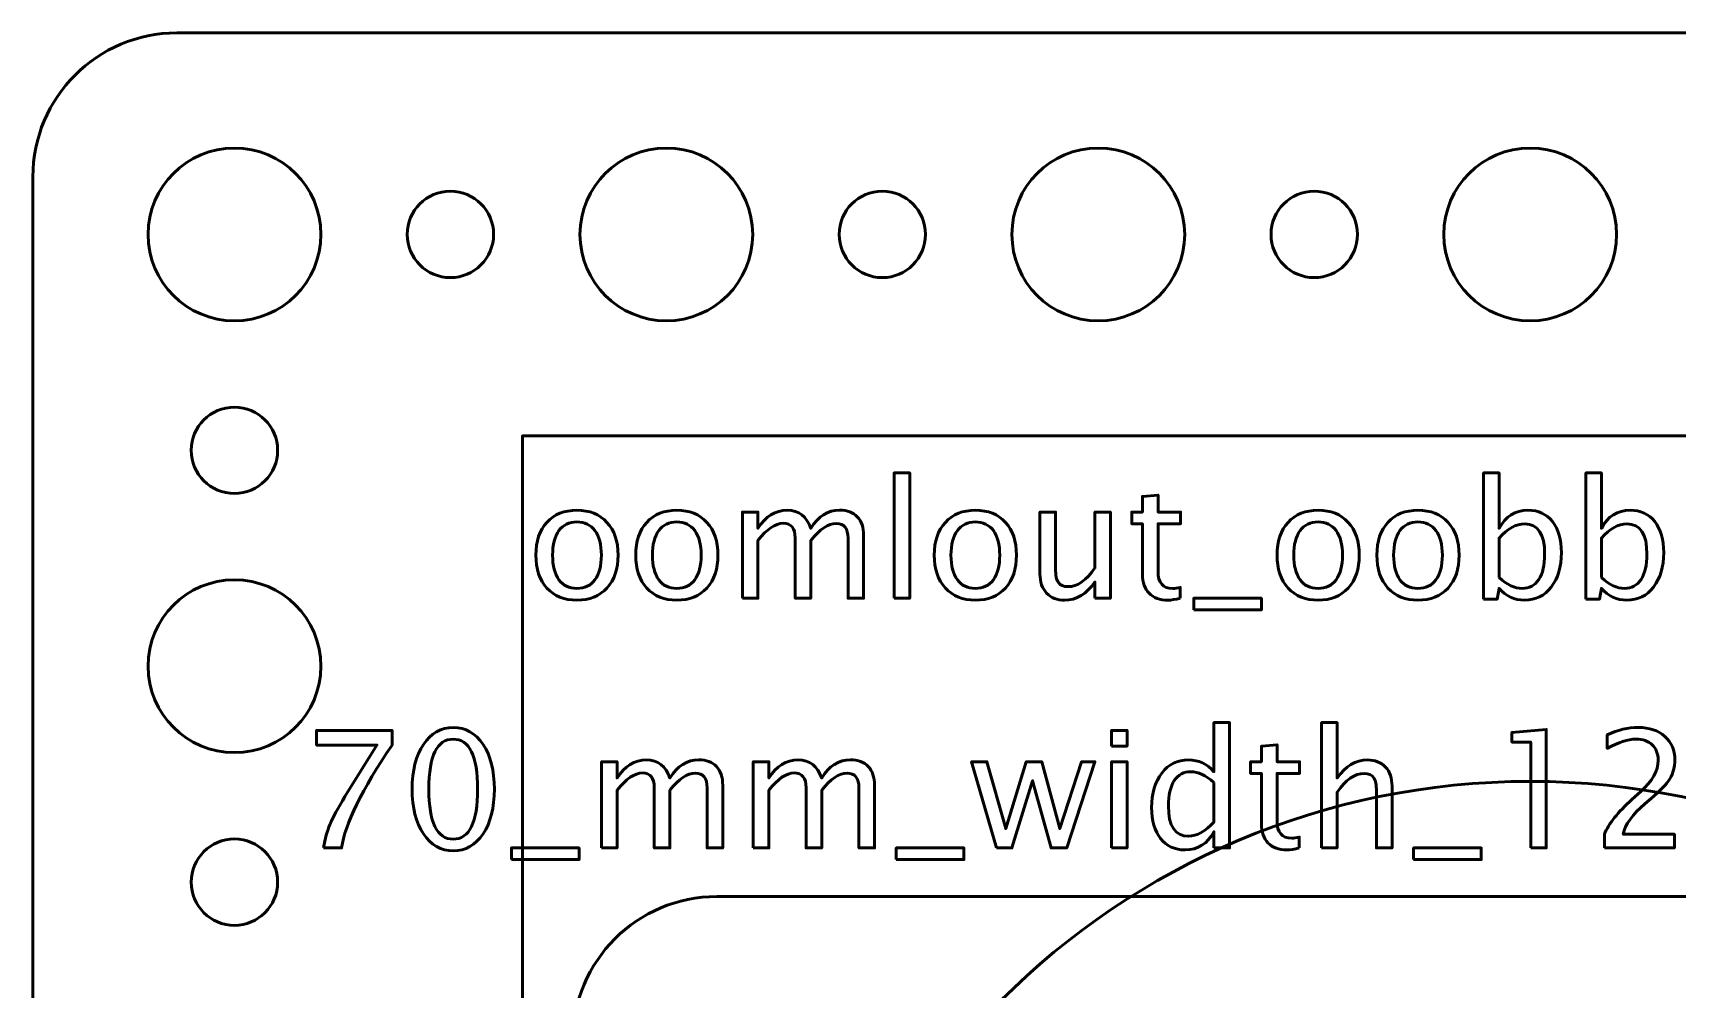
# Model space of a CAD drawing. Header units: centimetres. Extents: x -40.8 to 37.3, y -24.7 to 43.3.
# Drawn here: x -35.2 to -29.49, y -13.12 to -9.8 of the extents above; entities that cross this region are included whole.
import ezdxf

# ---------------------------------------------------------------- set-up
doc = ezdxf.new("R2010")
doc.units = ezdxf.units.CM
doc.header["$MEASUREMENT"] = 0
doc.layers.add('Layer 1', color=7, linetype='Continuous')

msp = doc.modelspace()

# ---------------------------------------------------------------- linework, layer by layer
at = {"layer": 'Layer 1', "color": 4, "lineweight": 53}
msp.add_lwpolyline([(-33.5, -23.2), (-26.5, -23.2), (-26.5, -11.2), (-33.5, -11.2), (-33.5, -23.2)], close=True, dxfattribs=at)
at = {"layer": 'Layer 1', "lineweight": 53}
for centre, major_axis in [((-34.49999, -10.50001), (0, 0.30001)), ((-32.99999, -10.50001), (0, 0.30001)), ((-31.49999, -10.50001), (0, 0.30001)), ((-29.99999, -10.50001), (0, 0.30001)), ((-33.75, -10.5), (0, 0.15)), ((-32.25, -10.5), (0, 0.15)), ((-30.75, -10.5), (0, 0.15))]:
    msp.add_ellipse(centre, major_axis=major_axis, ratio=1, dxfattribs=at)
at = {"layer": 'Layer 1', "color": 4, "lineweight": 53}
msp.add_ellipse((-29.99995, -14.99999), major_axis=(0, 2.6), ratio=1, dxfattribs=at)
at = {"layer": 'Layer 1', "lineweight": 53}
for points, knots in [([(-35.2, -24.2), (-35.2, -24.2), (-35.2, -10.3), (-35.2, -10.3), (-35.2, -10.3), (-35.2, -10.02386), (-34.97614, -9.8), (-34.7, -9.8), (-34.7, -9.8), (-34.7, -9.8), (-25.3, -9.8), (-25.3, -9.8), (-25.3, -9.8), (-25.02386, -9.8), (-24.8, -10.02386), (-24.8, -10.3), (-24.8, -10.3), (-24.8, -10.3), (-24.8, -24.2), (-24.8, -24.2), (-24.8, -24.2), (-24.8, -24.47614), (-25.02386, -24.7), (-25.3, -24.7), (-25.3, -24.7), (-25.3, -24.7), (-34.7, -24.7), (-34.7, -24.7), (-34.7, -24.7), (-34.97614, -24.7), (-35.2, -24.47614), (-35.2, -24.2)], [0, 0, 0, 0, 0.1111111, 0.1111111, 0.1111111, 0.1111111, 0.2222222, 0.2222222, 0.2222222, 0.2222222, 0.3333333, 0.3333333, 0.3333333, 0.3333333, 0.4444444, 0.4444444, 0.4444444, 0.4444444, 0.5555556, 0.5555556, 0.5555556, 0.5555556, 0.6666667, 0.6666667, 0.6666667, 0.6666667, 0.7777778, 0.7777778, 0.7777778, 0.7777778, 1, 1, 1, 1]), ([(-34.65, -11.25), (-34.65, -11.16716), (-34.58284, -11.1), (-34.5, -11.1), (-34.5, -11.1), (-34.41716, -11.1), (-34.35, -11.16716), (-34.35, -11.25), (-34.35, -11.25), (-34.35, -11.33284), (-34.41716, -11.4), (-34.5, -11.4), (-34.5, -11.4), (-34.58284, -11.4), (-34.65, -11.33284), (-34.65, -11.25)], [0, 0, 0, 0, 0.2, 0.2, 0.2, 0.2, 0.4, 0.4, 0.4, 0.4, 0.6, 0.6, 0.6, 0.6, 1, 1, 1, 1]), ([(-34.8, -12), (-34.8, -11.83431), (-34.66569, -11.7), (-34.5, -11.7), (-34.5, -11.7), (-34.33431, -11.7), (-34.2, -11.83431), (-34.2, -12), (-34.2, -12), (-34.2, -12.16569), (-34.33431, -12.3), (-34.5, -12.3), (-34.5, -12.3), (-34.66569, -12.3), (-34.8, -12.16569), (-34.8, -12)], [0, 0, 0, 0, 0.2, 0.2, 0.2, 0.2, 0.4, 0.4, 0.4, 0.4, 0.6, 0.6, 0.6, 0.6, 1, 1, 1, 1]), ([(-34.65, -12.75), (-34.65, -12.66716), (-34.58284, -12.6), (-34.5, -12.6), (-34.5, -12.6), (-34.41716, -12.6), (-34.35, -12.66716), (-34.35, -12.75), (-34.35, -12.75), (-34.35, -12.83284), (-34.41716, -12.9), (-34.5, -12.9), (-34.5, -12.9), (-34.58284, -12.9), (-34.65, -12.83284), (-34.65, -12.75)], [0, 0, 0, 0, 0.2, 0.2, 0.2, 0.2, 0.4, 0.4, 0.4, 0.4, 0.6, 0.6, 0.6, 0.6, 1, 1, 1, 1]), ([(-33.325, -19.7), (-33.325, -19.7), (-33.325, -13.3), (-33.325, -13.3), (-33.325, -13.3), (-33.325, -13.02386), (-33.10114, -12.8), (-32.825, -12.8), (-32.825, -12.8), (-32.825, -12.8), (-27.175, -12.8), (-27.175, -12.8), (-27.175, -12.8), (-26.89886, -12.8), (-26.675, -13.02386), (-26.675, -13.3), (-26.675, -13.3), (-26.675, -13.3), (-26.675, -19.7), (-26.675, -19.7), (-26.675, -19.7), (-26.675, -19.97614), (-26.89886, -20.2), (-27.175, -20.2), (-27.175, -20.2), (-27.175, -20.2), (-32.825, -20.2), (-32.825, -20.2), (-32.825, -20.2), (-33.10114, -20.2), (-33.325, -19.97614), (-33.325, -19.7)], [0, 0, 0, 0, 0.1111111, 0.1111111, 0.1111111, 0.1111111, 0.2222222, 0.2222222, 0.2222222, 0.2222222, 0.3333333, 0.3333333, 0.3333333, 0.3333333, 0.4444444, 0.4444444, 0.4444444, 0.4444444, 0.5555556, 0.5555556, 0.5555556, 0.5555556, 0.6666667, 0.6666667, 0.6666667, 0.6666667, 0.7777778, 0.7777778, 0.7777778, 0.7777778, 1, 1, 1, 1])]:
    msp.add_open_spline(points, degree=3, knots=knots, dxfattribs=at)
at = {"layer": 'Layer 1', "color": 5, "lineweight": 53}
for points, knots in [([(-32.20906, -11.7636), (-32.20906, -11.7636), (-32.20906, -11.32842), (-32.20906, -11.32842), (-32.20906, -11.32842), (-32.20906, -11.32842), (-32.15488, -11.32842), (-32.15488, -11.32842), (-32.15488, -11.32842), (-32.15488, -11.32842), (-32.15488, -11.7636), (-32.15488, -11.7636), (-32.15488, -11.7636), (-32.15488, -11.7636), (-32.20906, -11.7636), (-32.20906, -11.7636)], [0, 0, 0, 0, 0.2, 0.2, 0.2, 0.2, 0.4, 0.4, 0.4, 0.4, 0.6, 0.6, 0.6, 0.6, 1, 1, 1, 1]), ([(-30.16199, -11.76699), (-30.16199, -11.76699), (-30.16199, -11.32842), (-30.16199, -11.32842), (-30.16199, -11.32842), (-30.16199, -11.32842), (-30.10781, -11.32842), (-30.10781, -11.32842), (-30.10781, -11.32842), (-30.10781, -11.32842), (-30.10781, -11.52098), (-30.10781, -11.52098), (-30.10781, -11.52098), (-30.08561, -11.47912), (-30.05221, -11.45824), (-30.00771, -11.45824), (-30.00771, -11.45824), (-29.97168, -11.45824), (-29.94337, -11.47131), (-29.92267, -11.49756), (-29.92267, -11.49756), (-29.90198, -11.52381), (-29.89163, -11.55965), (-29.89163, -11.60509), (-29.89163, -11.60509), (-29.89163, -11.65457), (-29.90339, -11.69455), (-29.92681, -11.72484), (-29.92681, -11.72484), (-29.95023, -11.75523), (-29.98109, -11.77037), (-30.01928, -11.77037), (-30.01928, -11.77037), (-30.05475, -11.77037), (-30.08429, -11.75683), (-30.10781, -11.72964), (-30.10781, -11.72964), (-30.10781, -11.72964), (-30.11439, -11.76699), (-30.11439, -11.76699), (-30.11439, -11.76699), (-30.11439, -11.76699), (-30.16199, -11.76699), (-30.16199, -11.76699)], [0, 0, 0, 0, 0.0833333, 0.0833333, 0.0833333, 0.0833333, 0.1666667, 0.1666667, 0.1666667, 0.1666667, 0.25, 0.25, 0.25, 0.25, 0.3333333, 0.3333333, 0.3333333, 0.3333333, 0.4166667, 0.4166667, 0.4166667, 0.4166667, 0.5, 0.5, 0.5, 0.5, 0.5833333, 0.5833333, 0.5833333, 0.5833333, 0.6666667, 0.6666667, 0.6666667, 0.6666667, 0.75, 0.75, 0.75, 0.75, 0.8333333, 0.8333333, 0.8333333, 0.8333333, 1, 1, 1, 1]), ([(-29.80677, -11.76699), (-29.80677, -11.76699), (-29.80677, -11.32842), (-29.80677, -11.32842), (-29.80677, -11.32842), (-29.80677, -11.32842), (-29.75259, -11.32842), (-29.75259, -11.32842), (-29.75259, -11.32842), (-29.75259, -11.32842), (-29.75259, -11.52098), (-29.75259, -11.52098), (-29.75259, -11.52098), (-29.73039, -11.47912), (-29.69699, -11.45824), (-29.65249, -11.45824), (-29.65249, -11.45824), (-29.61646, -11.45824), (-29.58815, -11.47131), (-29.56745, -11.49756), (-29.56745, -11.49756), (-29.54676, -11.52381), (-29.53641, -11.55965), (-29.53641, -11.60509), (-29.53641, -11.60509), (-29.53641, -11.65457), (-29.54817, -11.69455), (-29.57159, -11.72484), (-29.57159, -11.72484), (-29.59501, -11.75523), (-29.62587, -11.77037), (-29.66406, -11.77037), (-29.66406, -11.77037), (-29.69953, -11.77037), (-29.72907, -11.75683), (-29.75259, -11.72964), (-29.75259, -11.72964), (-29.75259, -11.72964), (-29.75917, -11.76699), (-29.75917, -11.76699), (-29.75917, -11.76699), (-29.75917, -11.76699), (-29.80677, -11.76699), (-29.80677, -11.76699)], [0, 0, 0, 0, 0.0833333, 0.0833333, 0.0833333, 0.0833333, 0.1666667, 0.1666667, 0.1666667, 0.1666667, 0.25, 0.25, 0.25, 0.25, 0.3333333, 0.3333333, 0.3333333, 0.3333333, 0.4166667, 0.4166667, 0.4166667, 0.4166667, 0.5, 0.5, 0.5, 0.5, 0.5833333, 0.5833333, 0.5833333, 0.5833333, 0.6666667, 0.6666667, 0.6666667, 0.6666667, 0.75, 0.75, 0.75, 0.75, 0.8333333, 0.8333333, 0.8333333, 0.8333333, 1, 1, 1, 1]), ([(-31.21507, -11.76351), (-31.23182, -11.76812), (-31.2464, -11.77037), (-31.25872, -11.77037), (-31.25872, -11.77037), (-31.28638, -11.77037), (-31.30792, -11.76247), (-31.32335, -11.74667), (-31.32335, -11.74667), (-31.33887, -11.73086), (-31.34659, -11.70894), (-31.34659, -11.68082), (-31.34659, -11.68082), (-31.34659, -11.68082), (-31.34659, -11.50509), (-31.34659, -11.50509), (-31.34659, -11.50509), (-31.34659, -11.50509), (-31.38403, -11.50509), (-31.38403, -11.50509), (-31.38403, -11.50509), (-31.38403, -11.50509), (-31.38403, -11.46445), (-31.38403, -11.46445), (-31.38403, -11.46445), (-31.38403, -11.46445), (-31.34659, -11.46445), (-31.34659, -11.46445), (-31.34659, -11.46445), (-31.34659, -11.46445), (-31.34659, -11.41035), (-31.34659, -11.41035), (-31.34659, -11.41035), (-31.34659, -11.41035), (-31.2924, -11.40518), (-31.2924, -11.40518), (-31.2924, -11.40518), (-31.2924, -11.40518), (-31.2924, -11.46445), (-31.2924, -11.46445), (-31.2924, -11.46445), (-31.2924, -11.46445), (-31.21394, -11.46445), (-31.21394, -11.46445), (-31.21394, -11.46445), (-31.21394, -11.46445), (-31.21394, -11.50509), (-31.21394, -11.50509), (-31.21394, -11.50509), (-31.21394, -11.50509), (-31.2924, -11.50509), (-31.2924, -11.50509), (-31.2924, -11.50509), (-31.2924, -11.50509), (-31.2924, -11.67103), (-31.2924, -11.67103), (-31.2924, -11.67103), (-31.2924, -11.71017), (-31.27537, -11.72973), (-31.24141, -11.72973), (-31.24141, -11.72973), (-31.23417, -11.72973), (-31.22542, -11.72851), (-31.21507, -11.72616), (-31.21507, -11.72616), (-31.21507, -11.72616), (-31.21507, -11.76351), (-31.21507, -11.76351)], [0, 0, 0, 0, 0.0555556, 0.0555556, 0.0555556, 0.0555556, 0.1111111, 0.1111111, 0.1111111, 0.1111111, 0.1666667, 0.1666667, 0.1666667, 0.1666667, 0.2222222, 0.2222222, 0.2222222, 0.2222222, 0.2777778, 0.2777778, 0.2777778, 0.2777778, 0.3333333, 0.3333333, 0.3333333, 0.3333333, 0.3888889, 0.3888889, 0.3888889, 0.3888889, 0.4444444, 0.4444444, 0.4444444, 0.4444444, 0.5, 0.5, 0.5, 0.5, 0.5555556, 0.5555556, 0.5555556, 0.5555556, 0.6111111, 0.6111111, 0.6111111, 0.6111111, 0.6666667, 0.6666667, 0.6666667, 0.6666667, 0.7222222, 0.7222222, 0.7222222, 0.7222222, 0.7777778, 0.7777778, 0.7777778, 0.7777778, 0.8333333, 0.8333333, 0.8333333, 0.8333333, 0.8888889, 0.8888889, 0.8888889, 0.8888889, 1, 1, 1, 1]), ([(-33.31049, -11.77037), (-33.35442, -11.77037), (-33.38923, -11.75636), (-33.41481, -11.72832), (-33.41481, -11.72832), (-33.4405, -11.70029), (-33.45329, -11.66219), (-33.45329, -11.61412), (-33.45329, -11.61412), (-33.45329, -11.56614), (-33.4405, -11.52813), (-33.41481, -11.50019), (-33.41481, -11.50019), (-33.38923, -11.47225), (-33.35442, -11.45824), (-33.31049, -11.45824), (-33.31049, -11.45824), (-33.26655, -11.45824), (-33.23175, -11.47225), (-33.20616, -11.50019), (-33.20616, -11.50019), (-33.18048, -11.52813), (-33.16768, -11.56614), (-33.16768, -11.61412), (-33.16768, -11.61412), (-33.16768, -11.66219), (-33.18048, -11.70029), (-33.20616, -11.72832), (-33.20616, -11.72832), (-33.23175, -11.75636), (-33.26655, -11.77037), (-33.31049, -11.77037)], [0, 0, 0, 0, 0.1111111, 0.1111111, 0.1111111, 0.1111111, 0.2222222, 0.2222222, 0.2222222, 0.2222222, 0.3333333, 0.3333333, 0.3333333, 0.3333333, 0.4444444, 0.4444444, 0.4444444, 0.4444444, 0.5555556, 0.5555556, 0.5555556, 0.5555556, 0.6666667, 0.6666667, 0.6666667, 0.6666667, 0.7777778, 0.7777778, 0.7777778, 0.7777778, 1, 1, 1, 1]), ([(-32.96374, -11.77037), (-33.00767, -11.77037), (-33.04248, -11.75636), (-33.06806, -11.72832), (-33.06806, -11.72832), (-33.09375, -11.70029), (-33.10654, -11.66219), (-33.10654, -11.61412), (-33.10654, -11.61412), (-33.10654, -11.56614), (-33.09375, -11.52813), (-33.06806, -11.50019), (-33.06806, -11.50019), (-33.04248, -11.47225), (-33.00767, -11.45824), (-32.96374, -11.45824), (-32.96374, -11.45824), (-32.9198, -11.45824), (-32.885, -11.47225), (-32.85941, -11.50019), (-32.85941, -11.50019), (-32.83373, -11.52813), (-32.82093, -11.56614), (-32.82093, -11.61412), (-32.82093, -11.61412), (-32.82093, -11.66219), (-32.83373, -11.70029), (-32.85941, -11.72832), (-32.85941, -11.72832), (-32.885, -11.75636), (-32.9198, -11.77037), (-32.96374, -11.77037)], [0, 0, 0, 0, 0.1111111, 0.1111111, 0.1111111, 0.1111111, 0.2222222, 0.2222222, 0.2222222, 0.2222222, 0.3333333, 0.3333333, 0.3333333, 0.3333333, 0.4444444, 0.4444444, 0.4444444, 0.4444444, 0.5555556, 0.5555556, 0.5555556, 0.5555556, 0.6666667, 0.6666667, 0.6666667, 0.6666667, 0.7777778, 0.7777778, 0.7777778, 0.7777778, 1, 1, 1, 1]), ([(-32.73607, -11.7636), (-32.73607, -11.7636), (-32.73607, -11.46445), (-32.73607, -11.46445), (-32.73607, -11.46445), (-32.73607, -11.46445), (-32.68189, -11.46445), (-32.68189, -11.46445), (-32.68189, -11.46445), (-32.68189, -11.46445), (-32.68189, -11.52098), (-32.68189, -11.52098), (-32.68189, -11.52098), (-32.65545, -11.47912), (-32.62159, -11.45824), (-32.5801, -11.45824), (-32.5801, -11.45824), (-32.54012, -11.45824), (-32.51293, -11.47912), (-32.49844, -11.52098), (-32.49844, -11.52098), (-32.47276, -11.47875), (-32.43926, -11.45767), (-32.39815, -11.45767), (-32.39815, -11.45767), (-32.37191, -11.45767), (-32.35149, -11.46539), (-32.33691, -11.48091), (-32.33691, -11.48091), (-32.32233, -11.49643), (-32.31499, -11.51816), (-32.31499, -11.5461), (-32.31499, -11.5461), (-32.31499, -11.5461), (-32.31499, -11.7636), (-32.31499, -11.7636), (-32.31499, -11.7636), (-32.31499, -11.7636), (-32.36918, -11.7636), (-32.36918, -11.7636), (-32.36918, -11.7636), (-32.36918, -11.7636), (-32.36918, -11.55504), (-32.36918, -11.55504), (-32.36918, -11.55504), (-32.36918, -11.52098), (-32.38272, -11.50396), (-32.40982, -11.50396), (-32.40982, -11.50396), (-32.43795, -11.50396), (-32.46749, -11.52381), (-32.49844, -11.5636), (-32.49844, -11.5636), (-32.49844, -11.5636), (-32.49844, -11.7636), (-32.49844, -11.7636), (-32.49844, -11.7636), (-32.49844, -11.7636), (-32.55263, -11.7636), (-32.55263, -11.7636), (-32.55263, -11.7636), (-32.55263, -11.7636), (-32.55263, -11.55485), (-32.55263, -11.55485), (-32.55263, -11.55485), (-32.55263, -11.52051), (-32.56637, -11.50339), (-32.59393, -11.50339), (-32.59393, -11.50339), (-32.6213, -11.50339), (-32.65066, -11.52334), (-32.68189, -11.56332), (-32.68189, -11.56332), (-32.68189, -11.56332), (-32.68189, -11.7636), (-32.68189, -11.7636), (-32.68189, -11.7636), (-32.68189, -11.7636), (-32.73607, -11.7636), (-32.73607, -11.7636)], [0, 0, 0, 0, 0.047619, 0.047619, 0.047619, 0.047619, 0.0952381, 0.0952381, 0.0952381, 0.0952381, 0.1428571, 0.1428571, 0.1428571, 0.1428571, 0.1904762, 0.1904762, 0.1904762, 0.1904762, 0.2380952, 0.2380952, 0.2380952, 0.2380952, 0.2857143, 0.2857143, 0.2857143, 0.2857143, 0.3333333, 0.3333333, 0.3333333, 0.3333333, 0.3809524, 0.3809524, 0.3809524, 0.3809524, 0.4285714, 0.4285714, 0.4285714, 0.4285714, 0.4761905, 0.4761905, 0.4761905, 0.4761905, 0.5238095, 0.5238095, 0.5238095, 0.5238095, 0.5714286, 0.5714286, 0.5714286, 0.5714286, 0.6190476, 0.6190476, 0.6190476, 0.6190476, 0.6666667, 0.6666667, 0.6666667, 0.6666667, 0.7142857, 0.7142857, 0.7142857, 0.7142857, 0.7619048, 0.7619048, 0.7619048, 0.7619048, 0.8095238, 0.8095238, 0.8095238, 0.8095238, 0.8571429, 0.8571429, 0.8571429, 0.8571429, 0.9047619, 0.9047619, 0.9047619, 0.9047619, 1, 1, 1, 1]), ([(-31.92684, -11.77037), (-31.97077, -11.77037), (-32.00558, -11.75636), (-32.03116, -11.72832), (-32.03116, -11.72832), (-32.05685, -11.70029), (-32.06964, -11.66219), (-32.06964, -11.61412), (-32.06964, -11.61412), (-32.06964, -11.56614), (-32.05685, -11.52813), (-32.03116, -11.50019), (-32.03116, -11.50019), (-32.00558, -11.47225), (-31.97077, -11.45824), (-31.92684, -11.45824), (-31.92684, -11.45824), (-31.8829, -11.45824), (-31.8481, -11.47225), (-31.82251, -11.50019), (-31.82251, -11.50019), (-31.79683, -11.52813), (-31.78403, -11.56614), (-31.78403, -11.61412), (-31.78403, -11.61412), (-31.78403, -11.66219), (-31.79683, -11.70029), (-31.82251, -11.72832), (-31.82251, -11.72832), (-31.8481, -11.75636), (-31.8829, -11.77037), (-31.92684, -11.77037)], [0, 0, 0, 0, 0.1111111, 0.1111111, 0.1111111, 0.1111111, 0.2222222, 0.2222222, 0.2222222, 0.2222222, 0.3333333, 0.3333333, 0.3333333, 0.3333333, 0.4444444, 0.4444444, 0.4444444, 0.4444444, 0.5555556, 0.5555556, 0.5555556, 0.5555556, 0.6666667, 0.6666667, 0.6666667, 0.6666667, 0.7777778, 0.7777778, 0.7777778, 0.7777778, 1, 1, 1, 1]), ([(-31.51179, -11.7636), (-31.51179, -11.7636), (-31.51179, -11.70734), (-31.51179, -11.70734), (-31.51179, -11.70734), (-31.54067, -11.74939), (-31.57576, -11.77037), (-31.61696, -11.77037), (-31.61696, -11.77037), (-31.64312, -11.77037), (-31.66391, -11.76219), (-31.67933, -11.74573), (-31.67933, -11.74573), (-31.69486, -11.72926), (-31.70257, -11.70716), (-31.70257, -11.67922), (-31.70257, -11.67922), (-31.70257, -11.67922), (-31.70257, -11.46445), (-31.70257, -11.46445), (-31.70257, -11.46445), (-31.70257, -11.46445), (-31.64838, -11.46445), (-31.64838, -11.46445), (-31.64838, -11.46445), (-31.64838, -11.46445), (-31.64838, -11.66153), (-31.64838, -11.66153), (-31.64838, -11.66153), (-31.64838, -11.68401), (-31.64509, -11.69991), (-31.6386, -11.70932), (-31.6386, -11.70932), (-31.63202, -11.71882), (-31.6211, -11.72352), (-31.60577, -11.72352), (-31.60577, -11.72352), (-31.57266, -11.72352), (-31.54123, -11.70179), (-31.51179, -11.65824), (-31.51179, -11.65824), (-31.51179, -11.65824), (-31.51179, -11.46445), (-31.51179, -11.46445), (-31.51179, -11.46445), (-31.51179, -11.46445), (-31.4576, -11.46445), (-31.4576, -11.46445), (-31.4576, -11.46445), (-31.4576, -11.46445), (-31.4576, -11.7636), (-31.4576, -11.7636), (-31.4576, -11.7636), (-31.4576, -11.7636), (-31.51179, -11.7636), (-31.51179, -11.7636)], [0, 0, 0, 0, 0.0666667, 0.0666667, 0.0666667, 0.0666667, 0.1333333, 0.1333333, 0.1333333, 0.1333333, 0.2, 0.2, 0.2, 0.2, 0.2666667, 0.2666667, 0.2666667, 0.2666667, 0.3333333, 0.3333333, 0.3333333, 0.3333333, 0.4, 0.4, 0.4, 0.4, 0.4666667, 0.4666667, 0.4666667, 0.4666667, 0.5333333, 0.5333333, 0.5333333, 0.5333333, 0.6, 0.6, 0.6, 0.6, 0.6666667, 0.6666667, 0.6666667, 0.6666667, 0.7333333, 0.7333333, 0.7333333, 0.7333333, 0.8, 0.8, 0.8, 0.8, 0.8666667, 0.8666667, 0.8666667, 0.8666667, 1, 1, 1, 1]), ([(-30.73642, -11.77037), (-30.78035, -11.77037), (-30.81516, -11.75636), (-30.84074, -11.72832), (-30.84074, -11.72832), (-30.86643, -11.70029), (-30.87922, -11.66219), (-30.87922, -11.61412), (-30.87922, -11.61412), (-30.87922, -11.56614), (-30.86643, -11.52813), (-30.84074, -11.50019), (-30.84074, -11.50019), (-30.81516, -11.47225), (-30.78035, -11.45824), (-30.73642, -11.45824), (-30.73642, -11.45824), (-30.69248, -11.45824), (-30.65768, -11.47225), (-30.63209, -11.50019), (-30.63209, -11.50019), (-30.60641, -11.52813), (-30.59361, -11.56614), (-30.59361, -11.61412), (-30.59361, -11.61412), (-30.59361, -11.66219), (-30.60641, -11.70029), (-30.63209, -11.72832), (-30.63209, -11.72832), (-30.65768, -11.75636), (-30.69248, -11.77037), (-30.73642, -11.77037)], [0, 0, 0, 0, 0.1111111, 0.1111111, 0.1111111, 0.1111111, 0.2222222, 0.2222222, 0.2222222, 0.2222222, 0.3333333, 0.3333333, 0.3333333, 0.3333333, 0.4444444, 0.4444444, 0.4444444, 0.4444444, 0.5555556, 0.5555556, 0.5555556, 0.5555556, 0.6666667, 0.6666667, 0.6666667, 0.6666667, 0.7777778, 0.7777778, 0.7777778, 0.7777778, 1, 1, 1, 1]), ([(-30.38966, -11.77037), (-30.43359, -11.77037), (-30.4684, -11.75636), (-30.49398, -11.72832), (-30.49398, -11.72832), (-30.51967, -11.70029), (-30.53246, -11.66219), (-30.53246, -11.61412), (-30.53246, -11.61412), (-30.53246, -11.56614), (-30.51967, -11.52813), (-30.49398, -11.50019), (-30.49398, -11.50019), (-30.4684, -11.47225), (-30.43359, -11.45824), (-30.38966, -11.45824), (-30.38966, -11.45824), (-30.34572, -11.45824), (-30.31092, -11.47225), (-30.28533, -11.50019), (-30.28533, -11.50019), (-30.25965, -11.52813), (-30.24685, -11.56614), (-30.24685, -11.61412), (-30.24685, -11.61412), (-30.24685, -11.66219), (-30.25965, -11.70029), (-30.28533, -11.72832), (-30.28533, -11.72832), (-30.31092, -11.75636), (-30.34572, -11.77037), (-30.38966, -11.77037)], [0, 0, 0, 0, 0.1111111, 0.1111111, 0.1111111, 0.1111111, 0.2222222, 0.2222222, 0.2222222, 0.2222222, 0.3333333, 0.3333333, 0.3333333, 0.3333333, 0.4444444, 0.4444444, 0.4444444, 0.4444444, 0.5555556, 0.5555556, 0.5555556, 0.5555556, 0.6666667, 0.6666667, 0.6666667, 0.6666667, 0.7777778, 0.7777778, 0.7777778, 0.7777778, 1, 1, 1, 1]), ([(-33.31058, -11.72973), (-33.28377, -11.72973), (-33.26289, -11.71967), (-33.24802, -11.69944), (-33.24802, -11.69944), (-33.23325, -11.67931), (-33.22582, -11.65081), (-33.22582, -11.61412), (-33.22582, -11.61412), (-33.22582, -11.57752), (-33.23325, -11.54911), (-33.24802, -11.52898), (-33.24802, -11.52898), (-33.26289, -11.50894), (-33.28377, -11.49888), (-33.31058, -11.49888), (-33.31058, -11.49888), (-33.33749, -11.49888), (-33.35837, -11.50894), (-33.37305, -11.52898), (-33.37305, -11.52898), (-33.38782, -11.54911), (-33.39515, -11.57752), (-33.39515, -11.61412), (-33.39515, -11.61412), (-33.39515, -11.65081), (-33.38782, -11.67931), (-33.37305, -11.69944), (-33.37305, -11.69944), (-33.35837, -11.71967), (-33.33749, -11.72973), (-33.31058, -11.72973)], [0, 0, 0, 0, 0.1111111, 0.1111111, 0.1111111, 0.1111111, 0.2222222, 0.2222222, 0.2222222, 0.2222222, 0.3333333, 0.3333333, 0.3333333, 0.3333333, 0.4444444, 0.4444444, 0.4444444, 0.4444444, 0.5555556, 0.5555556, 0.5555556, 0.5555556, 0.6666667, 0.6666667, 0.6666667, 0.6666667, 0.7777778, 0.7777778, 0.7777778, 0.7777778, 1, 1, 1, 1]), ([(-32.96383, -11.72973), (-32.93702, -11.72973), (-32.91614, -11.71967), (-32.90127, -11.69944), (-32.90127, -11.69944), (-32.8865, -11.67931), (-32.87907, -11.65081), (-32.87907, -11.61412), (-32.87907, -11.61412), (-32.87907, -11.57752), (-32.8865, -11.54911), (-32.90127, -11.52898), (-32.90127, -11.52898), (-32.91614, -11.50894), (-32.93702, -11.49888), (-32.96383, -11.49888), (-32.96383, -11.49888), (-32.99074, -11.49888), (-33.01162, -11.50894), (-33.0263, -11.52898), (-33.0263, -11.52898), (-33.04107, -11.54911), (-33.0484, -11.57752), (-33.0484, -11.61412), (-33.0484, -11.61412), (-33.0484, -11.65081), (-33.04107, -11.67931), (-33.0263, -11.69944), (-33.0263, -11.69944), (-33.01162, -11.71967), (-32.99074, -11.72973), (-32.96383, -11.72973)], [0, 0, 0, 0, 0.1111111, 0.1111111, 0.1111111, 0.1111111, 0.2222222, 0.2222222, 0.2222222, 0.2222222, 0.3333333, 0.3333333, 0.3333333, 0.3333333, 0.4444444, 0.4444444, 0.4444444, 0.4444444, 0.5555556, 0.5555556, 0.5555556, 0.5555556, 0.6666667, 0.6666667, 0.6666667, 0.6666667, 0.7777778, 0.7777778, 0.7777778, 0.7777778, 1, 1, 1, 1]), ([(-31.92693, -11.72973), (-31.90012, -11.72973), (-31.87924, -11.71967), (-31.86437, -11.69944), (-31.86437, -11.69944), (-31.8496, -11.67931), (-31.84217, -11.65081), (-31.84217, -11.61412), (-31.84217, -11.61412), (-31.84217, -11.57752), (-31.8496, -11.54911), (-31.86437, -11.52898), (-31.86437, -11.52898), (-31.87924, -11.50894), (-31.90012, -11.49888), (-31.92693, -11.49888), (-31.92693, -11.49888), (-31.95384, -11.49888), (-31.97472, -11.50894), (-31.9894, -11.52898), (-31.9894, -11.52898), (-32.00417, -11.54911), (-32.0115, -11.57752), (-32.0115, -11.61412), (-32.0115, -11.61412), (-32.0115, -11.65081), (-32.00417, -11.67931), (-31.9894, -11.69944), (-31.9894, -11.69944), (-31.97472, -11.71967), (-31.95384, -11.72973), (-31.92693, -11.72973)], [0, 0, 0, 0, 0.1111111, 0.1111111, 0.1111111, 0.1111111, 0.2222222, 0.2222222, 0.2222222, 0.2222222, 0.3333333, 0.3333333, 0.3333333, 0.3333333, 0.4444444, 0.4444444, 0.4444444, 0.4444444, 0.5555556, 0.5555556, 0.5555556, 0.5555556, 0.6666667, 0.6666667, 0.6666667, 0.6666667, 0.7777778, 0.7777778, 0.7777778, 0.7777778, 1, 1, 1, 1]), ([(-30.73651, -11.72973), (-30.7097, -11.72973), (-30.68882, -11.71967), (-30.67395, -11.69944), (-30.67395, -11.69944), (-30.65918, -11.67931), (-30.65175, -11.65081), (-30.65175, -11.61412), (-30.65175, -11.61412), (-30.65175, -11.57752), (-30.65918, -11.54911), (-30.67395, -11.52898), (-30.67395, -11.52898), (-30.68882, -11.50894), (-30.7097, -11.49888), (-30.73651, -11.49888), (-30.73651, -11.49888), (-30.76342, -11.49888), (-30.7843, -11.50894), (-30.79898, -11.52898), (-30.79898, -11.52898), (-30.81375, -11.54911), (-30.82108, -11.57752), (-30.82108, -11.61412), (-30.82108, -11.61412), (-30.82108, -11.65081), (-30.81375, -11.67931), (-30.79898, -11.69944), (-30.79898, -11.69944), (-30.7843, -11.71967), (-30.76342, -11.72973), (-30.73651, -11.72973)], [0, 0, 0, 0, 0.1111111, 0.1111111, 0.1111111, 0.1111111, 0.2222222, 0.2222222, 0.2222222, 0.2222222, 0.3333333, 0.3333333, 0.3333333, 0.3333333, 0.4444444, 0.4444444, 0.4444444, 0.4444444, 0.5555556, 0.5555556, 0.5555556, 0.5555556, 0.6666667, 0.6666667, 0.6666667, 0.6666667, 0.7777778, 0.7777778, 0.7777778, 0.7777778, 1, 1, 1, 1]), ([(-30.38975, -11.72973), (-30.36294, -11.72973), (-30.34206, -11.71967), (-30.32719, -11.69944), (-30.32719, -11.69944), (-30.31242, -11.67931), (-30.30499, -11.65081), (-30.30499, -11.61412), (-30.30499, -11.61412), (-30.30499, -11.57752), (-30.31242, -11.54911), (-30.32719, -11.52898), (-30.32719, -11.52898), (-30.34206, -11.50894), (-30.36294, -11.49888), (-30.38975, -11.49888), (-30.38975, -11.49888), (-30.41666, -11.49888), (-30.43754, -11.50894), (-30.45222, -11.52898), (-30.45222, -11.52898), (-30.46699, -11.54911), (-30.47432, -11.57752), (-30.47432, -11.61412), (-30.47432, -11.61412), (-30.47432, -11.65081), (-30.46699, -11.67931), (-30.45222, -11.69944), (-30.45222, -11.69944), (-30.43754, -11.71967), (-30.41666, -11.72973), (-30.38975, -11.72973)], [0, 0, 0, 0, 0.1111111, 0.1111111, 0.1111111, 0.1111111, 0.2222222, 0.2222222, 0.2222222, 0.2222222, 0.3333333, 0.3333333, 0.3333333, 0.3333333, 0.4444444, 0.4444444, 0.4444444, 0.4444444, 0.5555556, 0.5555556, 0.5555556, 0.5555556, 0.6666667, 0.6666667, 0.6666667, 0.6666667, 0.7777778, 0.7777778, 0.7777778, 0.7777778, 1, 1, 1, 1]), ([(-30.10781, -11.69229), (-30.07987, -11.71722), (-30.05324, -11.72973), (-30.02794, -11.72973), (-30.02794, -11.72973), (-30.00301, -11.72973), (-29.98372, -11.71929), (-29.97018, -11.6985), (-29.97018, -11.6985), (-29.95654, -11.67771), (-29.94976, -11.64845), (-29.94976, -11.61064), (-29.94976, -11.61064), (-29.94976, -11.54065), (-29.97291, -11.50565), (-30.01919, -11.50565), (-30.01919, -11.50565), (-30.04948, -11.50565), (-30.07902, -11.52202), (-30.10781, -11.55485), (-30.10781, -11.55485), (-30.10781, -11.55485), (-30.10781, -11.69229), (-30.10781, -11.69229)], [0, 0, 0, 0, 0.1428571, 0.1428571, 0.1428571, 0.1428571, 0.2857143, 0.2857143, 0.2857143, 0.2857143, 0.4285714, 0.4285714, 0.4285714, 0.4285714, 0.5714286, 0.5714286, 0.5714286, 0.5714286, 0.7142857, 0.7142857, 0.7142857, 0.7142857, 1, 1, 1, 1]), ([(-29.75259, -11.69229), (-29.72465, -11.71722), (-29.69802, -11.72973), (-29.67272, -11.72973), (-29.67272, -11.72973), (-29.64779, -11.72973), (-29.6285, -11.71929), (-29.61496, -11.6985), (-29.61496, -11.6985), (-29.60132, -11.67771), (-29.59454, -11.64845), (-29.59454, -11.61064), (-29.59454, -11.61064), (-29.59454, -11.54065), (-29.61769, -11.50565), (-29.66397, -11.50565), (-29.66397, -11.50565), (-29.69426, -11.50565), (-29.7238, -11.52202), (-29.75259, -11.55485), (-29.75259, -11.55485), (-29.75259, -11.55485), (-29.75259, -11.69229), (-29.75259, -11.69229)], [0, 0, 0, 0, 0.1428571, 0.1428571, 0.1428571, 0.1428571, 0.2857143, 0.2857143, 0.2857143, 0.2857143, 0.4285714, 0.4285714, 0.4285714, 0.4285714, 0.5714286, 0.5714286, 0.5714286, 0.5714286, 0.7142857, 0.7142857, 0.7142857, 0.7142857, 1, 1, 1, 1]), ([(-31.16822, -11.80424), (-31.16822, -11.80424), (-31.16822, -11.7636), (-31.16822, -11.7636), (-31.16822, -11.7636), (-31.16822, -11.7636), (-30.93342, -11.7636), (-30.93342, -11.7636), (-30.93342, -11.7636), (-30.93342, -11.7636), (-30.93342, -11.80424), (-30.93342, -11.80424), (-30.93342, -11.80424), (-30.93342, -11.80424), (-31.16822, -11.80424), (-31.16822, -11.80424)], [0, 0, 0, 0, 0.2, 0.2, 0.2, 0.2, 0.4, 0.4, 0.4, 0.4, 0.6, 0.6, 0.6, 0.6, 1, 1, 1, 1]), ([(-33.74019, -12.64111), (-33.78299, -12.64111), (-33.81752, -12.62145), (-33.84367, -12.58222), (-33.84367, -12.58222), (-33.86991, -12.54299), (-33.88299, -12.49125), (-33.88299, -12.4269), (-33.88299, -12.4269), (-33.88299, -12.36256), (-33.86991, -12.31082), (-33.84367, -12.27159), (-33.84367, -12.27159), (-33.81752, -12.23236), (-33.78299, -12.2127), (-33.74019, -12.2127), (-33.74019, -12.2127), (-33.6972, -12.2127), (-33.66267, -12.23227), (-33.63652, -12.2714), (-33.63652, -12.2714), (-33.61046, -12.31054), (-33.59738, -12.36237), (-33.59738, -12.4269), (-33.59738, -12.4269), (-33.59738, -12.49125), (-33.61046, -12.54299), (-33.63652, -12.58222), (-33.63652, -12.58222), (-33.66267, -12.62145), (-33.6972, -12.64111), (-33.74019, -12.64111)], [0, 0, 0, 0, 0.1111111, 0.1111111, 0.1111111, 0.1111111, 0.2222222, 0.2222222, 0.2222222, 0.2222222, 0.3333333, 0.3333333, 0.3333333, 0.3333333, 0.4444444, 0.4444444, 0.4444444, 0.4444444, 0.5555556, 0.5555556, 0.5555556, 0.5555556, 0.6666667, 0.6666667, 0.6666667, 0.6666667, 0.7777778, 0.7777778, 0.7777778, 0.7777778, 1, 1, 1, 1]), ([(-31.09847, -12.63095), (-31.09847, -12.63095), (-31.09847, -12.57479), (-31.09847, -12.57479), (-31.09847, -12.57479), (-31.12058, -12.61674), (-31.15388, -12.63772), (-31.19838, -12.63772), (-31.19838, -12.63772), (-31.2345, -12.63772), (-31.26291, -12.62465), (-31.28361, -12.5984), (-31.28361, -12.5984), (-31.3043, -12.57215), (-31.31465, -12.53631), (-31.31465, -12.49087), (-31.31465, -12.49087), (-31.31465, -12.4412), (-31.30289, -12.40122), (-31.27947, -12.37093), (-31.27947, -12.37093), (-31.25595, -12.34073), (-31.22509, -12.32559), (-31.1868, -12.32559), (-31.1868, -12.32559), (-31.15134, -12.32559), (-31.1218, -12.33913), (-31.09847, -12.36632), (-31.09847, -12.36632), (-31.09847, -12.36632), (-31.09847, -12.19577), (-31.09847, -12.19577), (-31.09847, -12.19577), (-31.09847, -12.19577), (-31.04428, -12.19577), (-31.04428, -12.19577), (-31.04428, -12.19577), (-31.04428, -12.19577), (-31.04428, -12.63095), (-31.04428, -12.63095), (-31.04428, -12.63095), (-31.04428, -12.63095), (-31.09847, -12.63095), (-31.09847, -12.63095)], [0, 0, 0, 0, 0.0833333, 0.0833333, 0.0833333, 0.0833333, 0.1666667, 0.1666667, 0.1666667, 0.1666667, 0.25, 0.25, 0.25, 0.25, 0.3333333, 0.3333333, 0.3333333, 0.3333333, 0.4166667, 0.4166667, 0.4166667, 0.4166667, 0.5, 0.5, 0.5, 0.5, 0.5833333, 0.5833333, 0.5833333, 0.5833333, 0.6666667, 0.6666667, 0.6666667, 0.6666667, 0.75, 0.75, 0.75, 0.75, 0.8333333, 0.8333333, 0.8333333, 0.8333333, 1, 1, 1, 1]), ([(-30.72461, -12.63095), (-30.72461, -12.63095), (-30.72461, -12.19577), (-30.72461, -12.19577), (-30.72461, -12.19577), (-30.72461, -12.19577), (-30.67043, -12.19577), (-30.67043, -12.19577), (-30.67043, -12.19577), (-30.67043, -12.19577), (-30.67043, -12.38833), (-30.67043, -12.38833), (-30.67043, -12.38833), (-30.64174, -12.34647), (-30.60655, -12.32559), (-30.56497, -12.32559), (-30.56497, -12.32559), (-30.53882, -12.32559), (-30.51803, -12.33377), (-30.50269, -12.35024), (-30.50269, -12.35024), (-30.48736, -12.3666), (-30.47965, -12.38871), (-30.47965, -12.41637), (-30.47965, -12.41637), (-30.47965, -12.41637), (-30.47965, -12.63095), (-30.47965, -12.63095), (-30.47965, -12.63095), (-30.47965, -12.63095), (-30.53383, -12.63095), (-30.53383, -12.63095), (-30.53383, -12.63095), (-30.53383, -12.63095), (-30.53383, -12.43405), (-30.53383, -12.43405), (-30.53383, -12.43405), (-30.53383, -12.41185), (-30.53713, -12.39605), (-30.54362, -12.38664), (-30.54362, -12.38664), (-30.5502, -12.37714), (-30.56102, -12.37244), (-30.57617, -12.37244), (-30.57617, -12.37244), (-30.60947, -12.37244), (-30.64089, -12.39417), (-30.67043, -12.43763), (-30.67043, -12.43763), (-30.67043, -12.43763), (-30.67043, -12.63095), (-30.67043, -12.63095), (-30.67043, -12.63095), (-30.67043, -12.63095), (-30.72461, -12.63095), (-30.72461, -12.63095)], [0, 0, 0, 0, 0.0666667, 0.0666667, 0.0666667, 0.0666667, 0.1333333, 0.1333333, 0.1333333, 0.1333333, 0.2, 0.2, 0.2, 0.2, 0.2666667, 0.2666667, 0.2666667, 0.2666667, 0.3333333, 0.3333333, 0.3333333, 0.3333333, 0.4, 0.4, 0.4, 0.4, 0.4666667, 0.4666667, 0.4666667, 0.4666667, 0.5333333, 0.5333333, 0.5333333, 0.5333333, 0.6, 0.6, 0.6, 0.6, 0.6666667, 0.6666667, 0.6666667, 0.6666667, 0.7333333, 0.7333333, 0.7333333, 0.7333333, 0.8, 0.8, 0.8, 0.8, 0.8666667, 0.8666667, 0.8666667, 0.8666667, 1, 1, 1, 1]), ([(-29.99835, -12.63095), (-29.99835, -12.63095), (-29.99835, -12.2635), (-29.99835, -12.2635), (-29.99835, -12.2635), (-29.99835, -12.2635), (-30.06326, -12.2635), (-30.06326, -12.2635), (-30.06326, -12.2635), (-30.06326, -12.2635), (-30.06326, -12.22963), (-30.06326, -12.22963), (-30.06326, -12.22963), (-30.06326, -12.22963), (-29.94416, -12.21947), (-29.94416, -12.21947), (-29.94416, -12.21947), (-29.94416, -12.21947), (-29.94416, -12.63095), (-29.94416, -12.63095), (-29.94416, -12.63095), (-29.94416, -12.63095), (-29.99835, -12.63095), (-29.99835, -12.63095)], [0, 0, 0, 0, 0.1428571, 0.1428571, 0.1428571, 0.1428571, 0.2857143, 0.2857143, 0.2857143, 0.2857143, 0.4285714, 0.4285714, 0.4285714, 0.4285714, 0.5714286, 0.5714286, 0.5714286, 0.5714286, 0.7142857, 0.7142857, 0.7142857, 0.7142857, 1, 1, 1, 1]), ([(-29.74247, -12.63095), (-29.74247, -12.63095), (-29.74247, -12.58354), (-29.74247, -12.58354), (-29.74247, -12.58354), (-29.72667, -12.54657), (-29.69478, -12.50621), (-29.6467, -12.46265), (-29.6467, -12.46265), (-29.6467, -12.46265), (-29.61566, -12.43481), (-29.61566, -12.43481), (-29.61566, -12.43481), (-29.57568, -12.39849), (-29.55564, -12.36256), (-29.55564, -12.32681), (-29.55564, -12.32681), (-29.55564, -12.30395), (-29.56251, -12.28608), (-29.57615, -12.273), (-29.57615, -12.273), (-29.58979, -12.25992), (-29.6087, -12.25334), (-29.63269, -12.25334), (-29.63269, -12.25334), (-29.66072, -12.25334), (-29.69393, -12.26406), (-29.73231, -12.28551), (-29.73231, -12.28551), (-29.73231, -12.28551), (-29.73231, -12.2381), (-29.73231, -12.2381), (-29.73231, -12.2381), (-29.69609, -12.22117), (-29.66006, -12.2127), (-29.62413, -12.2127), (-29.62413, -12.2127), (-29.58593, -12.2127), (-29.55527, -12.22295), (-29.53212, -12.24356), (-29.53212, -12.24356), (-29.50908, -12.26416), (-29.4975, -12.29144), (-29.4975, -12.32549), (-29.4975, -12.32549), (-29.4975, -12.34995), (-29.50334, -12.37168), (-29.515, -12.39059), (-29.515, -12.39059), (-29.52676, -12.4096), (-29.54849, -12.43255), (-29.58038, -12.45964), (-29.58038, -12.45964), (-29.58038, -12.45964), (-29.60136, -12.47752), (-29.60136, -12.47752), (-29.60136, -12.47752), (-29.64501, -12.51449), (-29.67022, -12.54986), (-29.677, -12.58354), (-29.677, -12.58354), (-29.677, -12.58354), (-29.4992, -12.58354), (-29.4992, -12.58354), (-29.4992, -12.58354), (-29.4992, -12.58354), (-29.4992, -12.63095), (-29.4992, -12.63095), (-29.4992, -12.63095), (-29.4992, -12.63095), (-29.74247, -12.63095), (-29.74247, -12.63095)], [0, 0, 0, 0, 0.0526316, 0.0526316, 0.0526316, 0.0526316, 0.1052632, 0.1052632, 0.1052632, 0.1052632, 0.1578947, 0.1578947, 0.1578947, 0.1578947, 0.2105263, 0.2105263, 0.2105263, 0.2105263, 0.2631579, 0.2631579, 0.2631579, 0.2631579, 0.3157895, 0.3157895, 0.3157895, 0.3157895, 0.3684211, 0.3684211, 0.3684211, 0.3684211, 0.4210526, 0.4210526, 0.4210526, 0.4210526, 0.4736842, 0.4736842, 0.4736842, 0.4736842, 0.5263158, 0.5263158, 0.5263158, 0.5263158, 0.5789474, 0.5789474, 0.5789474, 0.5789474, 0.6315789, 0.6315789, 0.6315789, 0.6315789, 0.6842105, 0.6842105, 0.6842105, 0.6842105, 0.7368421, 0.7368421, 0.7368421, 0.7368421, 0.7894737, 0.7894737, 0.7894737, 0.7894737, 0.8421053, 0.8421053, 0.8421053, 0.8421053, 0.8947368, 0.8947368, 0.8947368, 0.8947368, 1, 1, 1, 1]), ([(-34.1908, -12.63095), (-34.18554, -12.59915), (-34.17792, -12.57159), (-34.16813, -12.54845), (-34.16813, -12.54845), (-34.15835, -12.52531), (-34.14095, -12.49341), (-34.11611, -12.45296), (-34.11611, -12.45296), (-34.11611, -12.45296), (-34.0051, -12.27366), (-34.0051, -12.27366), (-34.0051, -12.27366), (-34.0051, -12.27366), (-34.21451, -12.27366), (-34.21451, -12.27366), (-34.21451, -12.27366), (-34.21451, -12.27366), (-34.21451, -12.22286), (-34.21451, -12.22286), (-34.21451, -12.22286), (-34.21451, -12.22286), (-33.95261, -12.22286), (-33.95261, -12.22286), (-33.95261, -12.22286), (-33.95261, -12.22286), (-33.95261, -12.27366), (-33.95261, -12.27366), (-33.95261, -12.27366), (-34.05713, -12.42794), (-34.11564, -12.54704), (-34.12815, -12.63095), (-34.12815, -12.63095), (-34.12815, -12.63095), (-34.1908, -12.63095), (-34.1908, -12.63095)], [0, 0, 0, 0, 0.1, 0.1, 0.1, 0.1, 0.2, 0.2, 0.2, 0.2, 0.3, 0.3, 0.3, 0.3, 0.4, 0.4, 0.4, 0.4, 0.5, 0.5, 0.5, 0.5, 0.6, 0.6, 0.6, 0.6, 0.7, 0.7, 0.7, 0.7, 0.8, 0.8, 0.8, 0.8, 1, 1, 1, 1]), ([(-33.74028, -12.60047), (-33.68374, -12.60047), (-33.65552, -12.54262), (-33.65552, -12.4269), (-33.65552, -12.4269), (-33.65552, -12.31119), (-33.68374, -12.25334), (-33.74028, -12.25334), (-33.74028, -12.25334), (-33.79663, -12.25334), (-33.82485, -12.31119), (-33.82485, -12.4269), (-33.82485, -12.4269), (-33.82485, -12.54262), (-33.79663, -12.60047), (-33.74028, -12.60047)], [0, 0, 0, 0, 0.2, 0.2, 0.2, 0.2, 0.4, 0.4, 0.4, 0.4, 0.6, 0.6, 0.6, 0.6, 1, 1, 1, 1]), ([(-31.45406, -12.27705), (-31.45406, -12.27705), (-31.45406, -12.22286), (-31.45406, -12.22286), (-31.45406, -12.22286), (-31.45406, -12.22286), (-31.39988, -12.22286), (-31.39988, -12.22286), (-31.39988, -12.22286), (-31.39988, -12.22286), (-31.39988, -12.27705), (-31.39988, -12.27705), (-31.39988, -12.27705), (-31.39988, -12.27705), (-31.45406, -12.27705), (-31.45406, -12.27705)], [0, 0, 0, 0, 0.2, 0.2, 0.2, 0.2, 0.4, 0.4, 0.4, 0.4, 0.6, 0.6, 0.6, 0.6, 1, 1, 1, 1]), ([(-30.80194, -12.63086), (-30.81869, -12.63547), (-30.83327, -12.63772), (-30.84559, -12.63772), (-30.84559, -12.63772), (-30.87325, -12.63772), (-30.89479, -12.62982), (-30.91022, -12.61402), (-30.91022, -12.61402), (-30.92574, -12.59821), (-30.93346, -12.57629), (-30.93346, -12.54817), (-30.93346, -12.54817), (-30.93346, -12.54817), (-30.93346, -12.37244), (-30.93346, -12.37244), (-30.93346, -12.37244), (-30.93346, -12.37244), (-30.9709, -12.37244), (-30.9709, -12.37244), (-30.9709, -12.37244), (-30.9709, -12.37244), (-30.9709, -12.3318), (-30.9709, -12.3318), (-30.9709, -12.3318), (-30.9709, -12.3318), (-30.93346, -12.3318), (-30.93346, -12.3318), (-30.93346, -12.3318), (-30.93346, -12.3318), (-30.93346, -12.2777), (-30.93346, -12.2777), (-30.93346, -12.2777), (-30.93346, -12.2777), (-30.87927, -12.27253), (-30.87927, -12.27253), (-30.87927, -12.27253), (-30.87927, -12.27253), (-30.87927, -12.3318), (-30.87927, -12.3318), (-30.87927, -12.3318), (-30.87927, -12.3318), (-30.80081, -12.3318), (-30.80081, -12.3318), (-30.80081, -12.3318), (-30.80081, -12.3318), (-30.80081, -12.37244), (-30.80081, -12.37244), (-30.80081, -12.37244), (-30.80081, -12.37244), (-30.87927, -12.37244), (-30.87927, -12.37244), (-30.87927, -12.37244), (-30.87927, -12.37244), (-30.87927, -12.53838), (-30.87927, -12.53838), (-30.87927, -12.53838), (-30.87927, -12.57752), (-30.86224, -12.59708), (-30.82828, -12.59708), (-30.82828, -12.59708), (-30.82104, -12.59708), (-30.81229, -12.59586), (-30.80194, -12.59351), (-30.80194, -12.59351), (-30.80194, -12.59351), (-30.80194, -12.63086), (-30.80194, -12.63086)], [0, 0, 0, 0, 0.0555556, 0.0555556, 0.0555556, 0.0555556, 0.1111111, 0.1111111, 0.1111111, 0.1111111, 0.1666667, 0.1666667, 0.1666667, 0.1666667, 0.2222222, 0.2222222, 0.2222222, 0.2222222, 0.2777778, 0.2777778, 0.2777778, 0.2777778, 0.3333333, 0.3333333, 0.3333333, 0.3333333, 0.3888889, 0.3888889, 0.3888889, 0.3888889, 0.4444444, 0.4444444, 0.4444444, 0.4444444, 0.5, 0.5, 0.5, 0.5, 0.5555556, 0.5555556, 0.5555556, 0.5555556, 0.6111111, 0.6111111, 0.6111111, 0.6111111, 0.6666667, 0.6666667, 0.6666667, 0.6666667, 0.7222222, 0.7222222, 0.7222222, 0.7222222, 0.7777778, 0.7777778, 0.7777778, 0.7777778, 0.8333333, 0.8333333, 0.8333333, 0.8333333, 0.8888889, 0.8888889, 0.8888889, 0.8888889, 1, 1, 1, 1]), ([(-33.22522, -12.63095), (-33.22522, -12.63095), (-33.22522, -12.3318), (-33.22522, -12.3318), (-33.22522, -12.3318), (-33.22522, -12.3318), (-33.17104, -12.3318), (-33.17104, -12.3318), (-33.17104, -12.3318), (-33.17104, -12.3318), (-33.17104, -12.38833), (-33.17104, -12.38833), (-33.17104, -12.38833), (-33.1446, -12.34647), (-33.11074, -12.32559), (-33.06925, -12.32559), (-33.06925, -12.32559), (-33.02927, -12.32559), (-33.00208, -12.34647), (-32.98759, -12.38833), (-32.98759, -12.38833), (-32.96191, -12.3461), (-32.92841, -12.32502), (-32.8873, -12.32502), (-32.8873, -12.32502), (-32.86106, -12.32502), (-32.84064, -12.33274), (-32.82606, -12.34826), (-32.82606, -12.34826), (-32.81148, -12.36378), (-32.80414, -12.38551), (-32.80414, -12.41345), (-32.80414, -12.41345), (-32.80414, -12.41345), (-32.80414, -12.63095), (-32.80414, -12.63095), (-32.80414, -12.63095), (-32.80414, -12.63095), (-32.85833, -12.63095), (-32.85833, -12.63095), (-32.85833, -12.63095), (-32.85833, -12.63095), (-32.85833, -12.42239), (-32.85833, -12.42239), (-32.85833, -12.42239), (-32.85833, -12.38833), (-32.87187, -12.37131), (-32.89897, -12.37131), (-32.89897, -12.37131), (-32.9271, -12.37131), (-32.95664, -12.39116), (-32.98759, -12.43095), (-32.98759, -12.43095), (-32.98759, -12.43095), (-32.98759, -12.63095), (-32.98759, -12.63095), (-32.98759, -12.63095), (-32.98759, -12.63095), (-33.04178, -12.63095), (-33.04178, -12.63095), (-33.04178, -12.63095), (-33.04178, -12.63095), (-33.04178, -12.4222), (-33.04178, -12.4222), (-33.04178, -12.4222), (-33.04178, -12.38786), (-33.05552, -12.37074), (-33.08308, -12.37074), (-33.08308, -12.37074), (-33.11045, -12.37074), (-33.13981, -12.39069), (-33.17104, -12.43067), (-33.17104, -12.43067), (-33.17104, -12.43067), (-33.17104, -12.63095), (-33.17104, -12.63095), (-33.17104, -12.63095), (-33.17104, -12.63095), (-33.22522, -12.63095), (-33.22522, -12.63095)], [0, 0, 0, 0, 0.047619, 0.047619, 0.047619, 0.047619, 0.0952381, 0.0952381, 0.0952381, 0.0952381, 0.1428571, 0.1428571, 0.1428571, 0.1428571, 0.1904762, 0.1904762, 0.1904762, 0.1904762, 0.2380952, 0.2380952, 0.2380952, 0.2380952, 0.2857143, 0.2857143, 0.2857143, 0.2857143, 0.3333333, 0.3333333, 0.3333333, 0.3333333, 0.3809524, 0.3809524, 0.3809524, 0.3809524, 0.4285714, 0.4285714, 0.4285714, 0.4285714, 0.4761905, 0.4761905, 0.4761905, 0.4761905, 0.5238095, 0.5238095, 0.5238095, 0.5238095, 0.5714286, 0.5714286, 0.5714286, 0.5714286, 0.6190476, 0.6190476, 0.6190476, 0.6190476, 0.6666667, 0.6666667, 0.6666667, 0.6666667, 0.7142857, 0.7142857, 0.7142857, 0.7142857, 0.7619048, 0.7619048, 0.7619048, 0.7619048, 0.8095238, 0.8095238, 0.8095238, 0.8095238, 0.8571429, 0.8571429, 0.8571429, 0.8571429, 0.9047619, 0.9047619, 0.9047619, 0.9047619, 1, 1, 1, 1]), ([(-32.69821, -12.63095), (-32.69821, -12.63095), (-32.69821, -12.3318), (-32.69821, -12.3318), (-32.69821, -12.3318), (-32.69821, -12.3318), (-32.64403, -12.3318), (-32.64403, -12.3318), (-32.64403, -12.3318), (-32.64403, -12.3318), (-32.64403, -12.38833), (-32.64403, -12.38833), (-32.64403, -12.38833), (-32.61759, -12.34647), (-32.58373, -12.32559), (-32.54224, -12.32559), (-32.54224, -12.32559), (-32.50226, -12.32559), (-32.47507, -12.34647), (-32.46058, -12.38833), (-32.46058, -12.38833), (-32.4349, -12.3461), (-32.4014, -12.32502), (-32.36029, -12.32502), (-32.36029, -12.32502), (-32.33405, -12.32502), (-32.31363, -12.33274), (-32.29905, -12.34826), (-32.29905, -12.34826), (-32.28447, -12.36378), (-32.27713, -12.38551), (-32.27713, -12.41345), (-32.27713, -12.41345), (-32.27713, -12.41345), (-32.27713, -12.63095), (-32.27713, -12.63095), (-32.27713, -12.63095), (-32.27713, -12.63095), (-32.33132, -12.63095), (-32.33132, -12.63095), (-32.33132, -12.63095), (-32.33132, -12.63095), (-32.33132, -12.42239), (-32.33132, -12.42239), (-32.33132, -12.42239), (-32.33132, -12.38833), (-32.34486, -12.37131), (-32.37196, -12.37131), (-32.37196, -12.37131), (-32.40009, -12.37131), (-32.42963, -12.39116), (-32.46058, -12.43095), (-32.46058, -12.43095), (-32.46058, -12.43095), (-32.46058, -12.63095), (-32.46058, -12.63095), (-32.46058, -12.63095), (-32.46058, -12.63095), (-32.51477, -12.63095), (-32.51477, -12.63095), (-32.51477, -12.63095), (-32.51477, -12.63095), (-32.51477, -12.4222), (-32.51477, -12.4222), (-32.51477, -12.4222), (-32.51477, -12.38786), (-32.52851, -12.37074), (-32.55607, -12.37074), (-32.55607, -12.37074), (-32.58344, -12.37074), (-32.6128, -12.39069), (-32.64403, -12.43067), (-32.64403, -12.43067), (-32.64403, -12.43067), (-32.64403, -12.63095), (-32.64403, -12.63095), (-32.64403, -12.63095), (-32.64403, -12.63095), (-32.69821, -12.63095), (-32.69821, -12.63095)], [0, 0, 0, 0, 0.047619, 0.047619, 0.047619, 0.047619, 0.0952381, 0.0952381, 0.0952381, 0.0952381, 0.1428571, 0.1428571, 0.1428571, 0.1428571, 0.1904762, 0.1904762, 0.1904762, 0.1904762, 0.2380952, 0.2380952, 0.2380952, 0.2380952, 0.2857143, 0.2857143, 0.2857143, 0.2857143, 0.3333333, 0.3333333, 0.3333333, 0.3333333, 0.3809524, 0.3809524, 0.3809524, 0.3809524, 0.4285714, 0.4285714, 0.4285714, 0.4285714, 0.4761905, 0.4761905, 0.4761905, 0.4761905, 0.5238095, 0.5238095, 0.5238095, 0.5238095, 0.5714286, 0.5714286, 0.5714286, 0.5714286, 0.6190476, 0.6190476, 0.6190476, 0.6190476, 0.6666667, 0.6666667, 0.6666667, 0.6666667, 0.7142857, 0.7142857, 0.7142857, 0.7142857, 0.7619048, 0.7619048, 0.7619048, 0.7619048, 0.8095238, 0.8095238, 0.8095238, 0.8095238, 0.8571429, 0.8571429, 0.8571429, 0.8571429, 0.9047619, 0.9047619, 0.9047619, 0.9047619, 1, 1, 1, 1]), ([(-31.85398, -12.63095), (-31.85398, -12.63095), (-31.93977, -12.3318), (-31.93977, -12.3318), (-31.93977, -12.3318), (-31.93977, -12.3318), (-31.8869, -12.3318), (-31.8869, -12.3318), (-31.8869, -12.3318), (-31.8869, -12.3318), (-31.82115, -12.56406), (-31.82115, -12.56406), (-31.82115, -12.56406), (-31.82115, -12.56406), (-31.75022, -12.3318), (-31.75022, -12.3318), (-31.75022, -12.3318), (-31.75022, -12.3318), (-31.69603, -12.3318), (-31.69603, -12.3318), (-31.69603, -12.3318), (-31.69603, -12.3318), (-31.63366, -12.56369), (-31.63366, -12.56369), (-31.63366, -12.56369), (-31.63366, -12.56369), (-31.5582, -12.3318), (-31.5582, -12.3318), (-31.5582, -12.3318), (-31.5582, -12.3318), (-31.51192, -12.3318), (-31.51192, -12.3318), (-31.51192, -12.3318), (-31.51192, -12.3318), (-31.60958, -12.63095), (-31.60958, -12.63095), (-31.60958, -12.63095), (-31.60958, -12.63095), (-31.66376, -12.63095), (-31.66376, -12.63095), (-31.66376, -12.63095), (-31.66376, -12.63095), (-31.72792, -12.39765), (-31.72792, -12.39765), (-31.72792, -12.39765), (-31.72792, -12.39765), (-31.79979, -12.63095), (-31.79979, -12.63095), (-31.79979, -12.63095), (-31.79979, -12.63095), (-31.85398, -12.63095), (-31.85398, -12.63095)], [0, 0, 0, 0, 0.0714286, 0.0714286, 0.0714286, 0.0714286, 0.1428571, 0.1428571, 0.1428571, 0.1428571, 0.2142857, 0.2142857, 0.2142857, 0.2142857, 0.2857143, 0.2857143, 0.2857143, 0.2857143, 0.3571429, 0.3571429, 0.3571429, 0.3571429, 0.4285714, 0.4285714, 0.4285714, 0.4285714, 0.5, 0.5, 0.5, 0.5, 0.5714286, 0.5714286, 0.5714286, 0.5714286, 0.6428571, 0.6428571, 0.6428571, 0.6428571, 0.7142857, 0.7142857, 0.7142857, 0.7142857, 0.7857143, 0.7857143, 0.7857143, 0.7857143, 0.8571429, 0.8571429, 0.8571429, 0.8571429, 1, 1, 1, 1]), ([(-31.45406, -12.63095), (-31.45406, -12.63095), (-31.45406, -12.3318), (-31.45406, -12.3318), (-31.45406, -12.3318), (-31.45406, -12.3318), (-31.39988, -12.3318), (-31.39988, -12.3318), (-31.39988, -12.3318), (-31.39988, -12.3318), (-31.39988, -12.63095), (-31.39988, -12.63095), (-31.39988, -12.63095), (-31.39988, -12.63095), (-31.45406, -12.63095), (-31.45406, -12.63095)], [0, 0, 0, 0, 0.2, 0.2, 0.2, 0.2, 0.4, 0.4, 0.4, 0.4, 0.6, 0.6, 0.6, 0.6, 1, 1, 1, 1]), ([(-31.09847, -12.40339), (-31.1266, -12.37865), (-31.15322, -12.36623), (-31.17843, -12.36623), (-31.17843, -12.36623), (-31.20327, -12.36623), (-31.22246, -12.37658), (-31.2361, -12.39737), (-31.2361, -12.39737), (-31.24974, -12.41806), (-31.25651, -12.44741), (-31.25651, -12.48542), (-31.25651, -12.48542), (-31.25651, -12.55532), (-31.23337, -12.59031), (-31.18699, -12.59031), (-31.18699, -12.59031), (-31.15689, -12.59031), (-31.12735, -12.57385), (-31.09847, -12.54102), (-31.09847, -12.54102), (-31.09847, -12.54102), (-31.09847, -12.40339), (-31.09847, -12.40339)], [0, 0, 0, 0, 0.1428571, 0.1428571, 0.1428571, 0.1428571, 0.2857143, 0.2857143, 0.2857143, 0.2857143, 0.4285714, 0.4285714, 0.4285714, 0.4285714, 0.5714286, 0.5714286, 0.5714286, 0.5714286, 0.7142857, 0.7142857, 0.7142857, 0.7142857, 1, 1, 1, 1]), ([(-33.53793, -12.67159), (-33.53793, -12.67159), (-33.53793, -12.63095), (-33.53793, -12.63095), (-33.53793, -12.63095), (-33.53793, -12.63095), (-33.30313, -12.63095), (-33.30313, -12.63095), (-33.30313, -12.63095), (-33.30313, -12.63095), (-33.30313, -12.67159), (-33.30313, -12.67159), (-33.30313, -12.67159), (-33.30313, -12.67159), (-33.53793, -12.67159), (-33.53793, -12.67159)], [0, 0, 0, 0, 0.2, 0.2, 0.2, 0.2, 0.4, 0.4, 0.4, 0.4, 0.6, 0.6, 0.6, 0.6, 1, 1, 1, 1]), ([(-32.20168, -12.67159), (-32.20168, -12.67159), (-32.20168, -12.63095), (-32.20168, -12.63095), (-32.20168, -12.63095), (-32.20168, -12.63095), (-31.96688, -12.63095), (-31.96688, -12.63095), (-31.96688, -12.63095), (-31.96688, -12.63095), (-31.96688, -12.67159), (-31.96688, -12.67159), (-31.96688, -12.67159), (-31.96688, -12.67159), (-32.20168, -12.67159), (-32.20168, -12.67159)], [0, 0, 0, 0, 0.2, 0.2, 0.2, 0.2, 0.4, 0.4, 0.4, 0.4, 0.6, 0.6, 0.6, 0.6, 1, 1, 1, 1]), ([(-30.40475, -12.67159), (-30.40475, -12.67159), (-30.40475, -12.63095), (-30.40475, -12.63095), (-30.40475, -12.63095), (-30.40475, -12.63095), (-30.16995, -12.63095), (-30.16995, -12.63095), (-30.16995, -12.63095), (-30.16995, -12.63095), (-30.16995, -12.67159), (-30.16995, -12.67159), (-30.16995, -12.67159), (-30.16995, -12.67159), (-30.40475, -12.67159), (-30.40475, -12.67159)], [0, 0, 0, 0, 0.2, 0.2, 0.2, 0.2, 0.4, 0.4, 0.4, 0.4, 0.6, 0.6, 0.6, 0.6, 1, 1, 1, 1])]:
    msp.add_open_spline(points, degree=3, knots=knots, dxfattribs=at)

doc.saveas('drawing.dxf')
